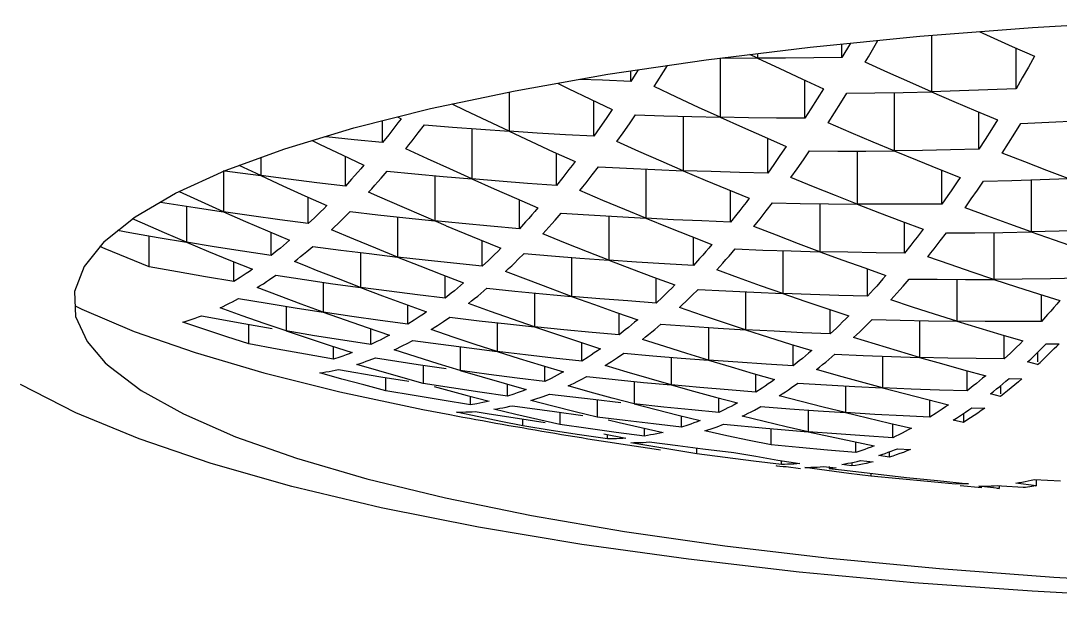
# Model space of a CAD drawing. Header units: millimetres. Extents: x 2985 to 3826, y 1462 to 2056.
# Drawn here: x 3215.1 to 3220.95, y 1804.26 to 1807.55 of the extents above; entities that cross this region are included whole.
import ezdxf

# ---------------------------------------------------------------- set-up
doc = ezdxf.new("R2010")
doc.units = ezdxf.units.MM

msp = doc.modelspace()

# ---------------------------------------------------------------- linework, layer by layer
at = {"color": 7, "linetype": 'Continuous'}
for p, q in [((3220.7972, 1807.5146), (3221.4557, 1807.5524)), ((3220.1639, 1807.4654), (3220.7972, 1807.5146)), ((3220.4983, 1807.4914), (3220.5605, 1807.4631)), ((3219.5455, 1807.4042), (3220.1639, 1807.4654)), ((3219.7722, 1807.4266), (3219.7249, 1807.3448)), ((3219.7249, 1807.3448), (3219.7249, 1807.4219)), ((3219.8741, 1807.3501), (3219.9267, 1807.4419)), ((3220.2284, 1807.4704), (3220.2284, 1807.1528)), ((3220.5605, 1807.4631), (3220.6845, 1807.4075)), ((3218.9593, 1807.3327), (3219.5455, 1807.4042)), ((3219.2481, 1807.3425), (3219.2058, 1807.3627)), ((3219.2481, 1807.3679), (3219.2481, 1807.3425)), ((3220.6845, 1807.4075), (3220.8098, 1807.3523)), ((3220.7052, 1807.1692), (3220.7052, 1807.3984)), ((3218.4059, 1807.2506), (3218.9593, 1807.3327)), ((3218.7191, 1807.2639), (3218.7419, 1807.3004)), ((3219.0389, 1807.3441), (3219.0389, 1807.0087)), ((3219.2481, 1807.3425), (3219.3744, 1807.283)), ((3219.407, 1807.3424), (3219.2481, 1807.3425)), ((3219.5659, 1807.3432), (3219.407, 1807.3424)), ((3219.7249, 1807.3448), (3219.5659, 1807.3432)), ((3219.8562, 1807.3194), (3219.8741, 1807.3501)), ((3219.9827, 1807.2618), (3219.8562, 1807.3194)), ((3220.8098, 1807.3523), (3220.7756, 1807.2915)), ((3217.8848, 1807.1582), (3218.4059, 1807.2506)), ((3218.5354, 1807.2111), (3218.5354, 1807.2698)), ((3218.5597, 1807.2492), (3218.5354, 1807.2111)), ((3218.5766, 1807.2759), (3218.5597, 1807.2492)), ((3219.3744, 1807.283), (3219.4984, 1807.2254)), ((3220.1068, 1807.2063), (3219.9827, 1807.2618)), ((3220.7756, 1807.2915), (3220.7407, 1807.2305)), ((3218.3764, 1807.2169), (3218.2463, 1807.2223)), ((3218.5354, 1807.2111), (3218.3764, 1807.2169)), ((3218.7926, 1807.122), (3218.6667, 1807.1813)), ((3219.4984, 1807.2254), (3219.6203, 1807.1698)), ((3219.5157, 1807.003), (3219.5157, 1807.2175)), ((3220.2284, 1807.1528), (3220.1068, 1807.2063)), ((3220.7407, 1807.2305), (3220.7052, 1807.1692)), ((3217.4076, 1807.0576), (3217.8848, 1807.1582)), ((3217.8494, 1807.1508), (3217.8494, 1806.9296)), ((3218.9166, 1807.0645), (3218.7926, 1807.122)), ((3219.6203, 1807.1698), (3219.5847, 1807.1122)), ((3219.7176, 1807.0893), (3219.7516, 1807.1444)), ((3219.7516, 1807.1444), (3219.9104, 1807.1463)), ((3219.9104, 1807.1463), (3220.0693, 1807.1491)), ((3220.0191, 1807.1481), (3220.0191, 1806.8196)), ((3220.0693, 1807.1491), (3220.2284, 1807.1528)), ((3220.3873, 1807.1574), (3220.2284, 1807.1528)), ((3220.2284, 1807.1528), (3220.3552, 1807.0979)), ((3220.5462, 1807.1628), (3220.3873, 1807.1574)), ((3220.7052, 1807.1692), (3220.5462, 1807.1628)), ((3217.6027, 1807.0472), (3217.5289, 1807.0832)), ((3218.3075, 1807.1106), (3218.4308, 1807.0523)), ((3218.3262, 1806.9017), (3218.3262, 1807.1017)), ((3219.0389, 1807.0087), (3218.9166, 1807.0645)), ((3219.5847, 1807.1122), (3219.5498, 1807.0566)), ((3219.6828, 1807.0338), (3219.7176, 1807.0893)), ((3220.3552, 1807.0979), (3220.4793, 1807.0451)), ((3216.9753, 1806.9486), (3217.4076, 1807.0576)), ((3217.2202, 1807.0104), (3217.2413, 1807)), ((3217.7268, 1806.9876), (3217.6027, 1807.0472)), ((3218.4308, 1807.0523), (3218.3959, 1807.0012)), ((3218.5273, 1806.9714), (3218.5621, 1807.0225)), ((3218.5621, 1807.0225), (3218.7209, 1807.017)), ((3218.7209, 1807.017), (3218.8798, 1807.0124)), ((3218.8296, 1807.0138), (3218.8296, 1806.7077)), ((3218.8798, 1807.0124), (3219.0389, 1807.0087)), ((3219.1977, 1807.0059), (3219.0389, 1807.0087)), ((3219.0389, 1807.0087), (3219.1646, 1806.9523)), ((3219.3566, 1807.004), (3219.1977, 1807.0059)), ((3219.5157, 1807.003), (3219.3566, 1807.004)), ((3219.5498, 1807.0566), (3219.5157, 1807.003)), ((3219.647, 1806.9777), (3219.6828, 1807.0338)), ((3220.4793, 1807.0451), (3220.6005, 1806.9945)), ((3220.4959, 1806.828), (3220.4959, 1807.0382)), ((3216.5869, 1806.8313), (3216.9753, 1806.9486)), ((3217.1367, 1806.8655), (3217.1367, 1806.9893)), ((3217.3726, 1806.9658), (3217.5314, 1806.9528)), ((3217.5314, 1806.9528), (3217.6903, 1806.9408)), ((3217.6401, 1806.9445), (3217.6401, 1806.6608)), ((3217.8494, 1806.9296), (3217.7268, 1806.9876)), ((3218.3611, 1806.951), (3218.3262, 1806.9017)), ((3218.3959, 1807.0012), (3218.3611, 1806.951)), ((3218.4924, 1806.9212), (3218.5273, 1806.9714)), ((3219.1646, 1806.9523), (3219.2886, 1806.8976)), ((3219.7763, 1806.9218), (3219.647, 1806.9777)), ((3220.6005, 1806.9945), (3220.5665, 1806.9395)), ((3220.6978, 1806.9184), (3220.7319, 1806.9735)), ((3220.7319, 1806.9735), (3220.8908, 1806.9801)), ((3220.8908, 1806.9801), (3221.0497, 1806.9876)), ((3217.1716, 1806.9095), (3217.1367, 1806.8655)), ((3217.6903, 1806.9408), (3217.8494, 1806.9296)), ((3217.8494, 1806.9296), (3217.9748, 1806.8712)), ((3218.0082, 1806.9194), (3217.8494, 1806.9296)), ((3218.1671, 1806.9101), (3218.0082, 1806.9194)), ((3218.3262, 1806.9017), (3218.1671, 1806.9101)), ((3218.4575, 1806.8719), (3218.4924, 1806.9212)), ((3219.2886, 1806.8976), (3219.411, 1806.8445)), ((3219.3064, 1806.6941), (3219.3064, 1806.8898)), ((3219.9003, 1806.8691), (3219.7763, 1806.9218)), ((3220.5665, 1806.9395), (3220.5316, 1806.884)), ((3220.6629, 1806.863), (3220.6978, 1806.9184)), ((3216.2511, 1806.7085), (3216.5869, 1806.8313)), ((3217.1367, 1806.8655), (3216.9775, 1806.8815)), ((3217.391, 1806.774), (3217.268, 1806.8313)), ((3217.9748, 1806.8712), (3218.0988, 1806.8144)), ((3218.5814, 1806.8163), (3218.4575, 1806.8719)), ((3219.411, 1806.8445), (3219.3757, 1806.7928)), ((3220.0191, 1806.8196), (3219.9003, 1806.8691)), ((3220.4959, 1806.828), (3220.3368, 1806.8243)), ((3220.5316, 1806.884), (3220.4959, 1806.828)), ((3220.6272, 1806.8071), (3220.6629, 1806.863)), ((3216.4506, 1806.7815), (3216.4506, 1806.6796)), ((3216.91, 1806.7962), (3217.032, 1806.7392)), ((3216.9274, 1806.621), (3216.9274, 1806.7881)), ((3217.515, 1806.7172), (3217.391, 1806.774)), ((3218.0988, 1806.8144), (3218.2215, 1806.7592)), ((3218.1169, 1806.6249), (3218.1169, 1806.8063)), ((3218.7055, 1806.7616), (3218.5814, 1806.8163)), ((3219.3757, 1806.7928), (3219.3408, 1806.7427)), ((3219.4732, 1806.7189), (3219.5081, 1806.769)), ((3219.5081, 1806.769), (3219.5424, 1806.8192)), ((3219.5424, 1806.8192), (3219.7011, 1806.8184)), ((3219.7011, 1806.8184), (3219.86, 1806.8185)), ((3219.8099, 1806.8184), (3219.8099, 1806.5191)), ((3219.86, 1806.8185), (3220.0191, 1806.8196)), ((3220.1779, 1806.8215), (3220.0191, 1806.8196)), ((3220.0191, 1806.8196), (3220.149, 1806.7664)), ((3220.3368, 1806.8243), (3220.1779, 1806.8215)), ((3220.755, 1806.7568), (3220.6272, 1806.8071)), ((3216.4506, 1806.6796), (3216.3285, 1806.7368)), ((3217.6401, 1806.6608), (3217.515, 1806.7172)), ((3218.3529, 1806.7295), (3218.5113, 1806.7213)), ((3218.5113, 1806.7213), (3218.6702, 1806.7141)), ((3218.6204, 1806.7163), (3218.6204, 1806.4393)), ((3218.6702, 1806.7141), (3218.8296, 1806.7077)), ((3218.8296, 1806.7077), (3218.7055, 1806.7616)), ((3219.3408, 1806.7427), (3219.3064, 1806.6941)), ((3219.4377, 1806.6688), (3219.4732, 1806.7189)), ((3220.149, 1806.7664), (3220.273, 1806.7164)), ((3220.273, 1806.7164), (3220.3913, 1806.6697)), ((3220.2866, 1806.5196), (3220.2866, 1806.711)), ((3220.879, 1806.7089), (3220.755, 1806.7568)), ((3215.971, 1806.5809), (3216.2511, 1806.7085)), ((3216.2414, 1806.708), (3216.2414, 1806.4758)), ((3216.4506, 1806.6796), (3216.5747, 1806.6224)), ((3216.6071, 1806.6594), (3216.4506, 1806.6796)), ((3216.766, 1806.6399), (3216.6071, 1806.6594)), ((3216.9623, 1806.6595), (3216.9274, 1806.621)), ((3217.1285, 1806.6647), (3217.1634, 1806.705)), ((3217.1634, 1806.705), (3217.319, 1806.6896)), ((3217.319, 1806.6896), (3217.478, 1806.6749)), ((3217.4309, 1806.6792), (3217.4309, 1806.4246)), ((3217.478, 1806.6749), (3217.6401, 1806.6608)), ((3217.6401, 1806.6608), (3217.7665, 1806.6048)), ((3217.7947, 1806.6482), (3217.6401, 1806.6608)), ((3218.1518, 1806.6688), (3218.1169, 1806.6249)), ((3218.9881, 1806.7023), (3218.8296, 1806.7077)), ((3218.8296, 1806.7077), (3218.9535, 1806.6549)), ((3218.9535, 1806.6549), (3219.0775, 1806.603)), ((3219.147, 1806.6978), (3218.9881, 1806.7023)), ((3219.3064, 1806.6941), (3219.147, 1806.6978)), ((3219.5636, 1806.6172), (3219.4377, 1806.6688)), ((3220.3913, 1806.6697), (3220.3743, 1806.6448)), ((3220.5226, 1806.6488), (3220.6816, 1806.6528)), ((3220.6816, 1806.6528), (3220.8406, 1806.6576)), ((3220.7901, 1806.656), (3220.7901, 1806.3632)), ((3220.8406, 1806.6576), (3220.9994, 1806.6633)), ((3220.9994, 1806.6633), (3220.879, 1806.7089)), ((3216.5747, 1806.6224), (3216.6988, 1806.5662)), ((3216.9274, 1806.621), (3216.766, 1806.6399)), ((3217.7665, 1806.6048), (3217.8906, 1806.5508)), ((3217.9536, 1806.6363), (3217.7947, 1806.6482)), ((3218.1169, 1806.6249), (3217.9536, 1806.6363)), ((3218.3774, 1806.5402), (3218.2482, 1806.5952)), ((3219.0775, 1806.603), (3219.2018, 1806.5519)), ((3219.0971, 1806.4178), (3219.0971, 1806.5949)), ((3219.6877, 1806.5673), (3219.5636, 1806.6172)), ((3220.3397, 1806.5948), (3220.3206, 1806.5675)), ((3220.3743, 1806.6448), (3220.3397, 1806.5948)), ((3220.4534, 1806.5486), (3220.4882, 1806.5986)), ((3220.4882, 1806.5986), (3220.5226, 1806.6488)), ((3215.7436, 1806.4477), (3215.971, 1806.5809)), ((3216.6988, 1806.5662), (3216.8228, 1806.511)), ((3216.7181, 1806.4091), (3216.7181, 1806.5575)), ((3217.8906, 1806.5508), (3218.0123, 1806.4987)), ((3217.9076, 1806.3806), (3217.9076, 1806.5435)), ((3218.5014, 1806.4882), (3218.3774, 1806.5402)), ((3219.8099, 1806.5191), (3219.6877, 1806.5673)), ((3220.3206, 1806.5675), (3220.2866, 1806.5196)), ((3220.418, 1806.4987), (3220.4534, 1806.5486)), ((3215.8859, 1806.5311), (3216.082, 1806.5)), ((3216.0321, 1806.5078), (3216.0321, 1806.3046)), ((3216.082, 1806.5), (3216.2414, 1806.4758)), ((3216.2414, 1806.4758), (3216.1171, 1806.5312)), ((3216.2414, 1806.4758), (3216.3652, 1806.4214)), ((3216.3987, 1806.4528), (3216.2414, 1806.4758)), ((3216.9192, 1806.4419), (3216.9541, 1806.4768)), ((3216.9541, 1806.4768), (3217.1099, 1806.4588)), ((3217.3698, 1806.4506), (3217.2465, 1806.5039)), ((3218.6204, 1806.4393), (3218.5014, 1806.4882)), ((3219.2984, 1806.4812), (3219.3331, 1806.5266)), ((3219.3331, 1806.5266), (3219.4892, 1806.5232)), ((3219.4892, 1806.5232), (3219.6481, 1806.5207)), ((3219.6006, 1806.5214), (3219.6006, 1806.251)), ((3219.6481, 1806.5207), (3219.8099, 1806.5191)), ((3219.968, 1806.5183), (3219.8099, 1806.5191)), ((3219.8099, 1806.5191), (3219.9357, 1806.4703)), ((3220.127, 1806.5185), (3219.968, 1806.5183)), ((3220.2866, 1806.5196), (3220.127, 1806.5185)), ((3220.5463, 1806.451), (3220.418, 1806.4987)), ((3215.5688, 1806.3089), (3215.7436, 1806.4477)), ((3216.3652, 1806.4214), (3216.4893, 1806.3679)), ((3216.5576, 1806.4306), (3216.3987, 1806.4528)), ((3216.7181, 1806.4091), (3216.5576, 1806.4306)), ((3216.753, 1806.4421), (3216.7181, 1806.4091)), ((3217.1099, 1806.4588), (3217.2688, 1806.4414)), ((3217.2216, 1806.4465), (3217.2216, 1806.2208)), ((3217.2688, 1806.4414), (3217.4309, 1806.4246)), ((3217.4954, 1806.3973), (3217.3698, 1806.4506)), ((3217.5856, 1806.4094), (3217.4309, 1806.4246)), ((3217.9425, 1806.4191), (3217.9076, 1806.3806)), ((3218.1087, 1806.4288), (3218.1436, 1806.4691)), ((3218.1436, 1806.4691), (3218.2988, 1806.4585)), ((3218.2988, 1806.4585), (3218.4577, 1806.4486)), ((3218.4111, 1806.4514), (3218.4111, 1806.2033)), ((3218.4577, 1806.4486), (3218.6204, 1806.4393)), ((3218.7765, 1806.4314), (3218.6204, 1806.4393)), ((3218.6204, 1806.4393), (3218.75, 1806.387)), ((3218.9354, 1806.4242), (3218.7765, 1806.4314)), ((3219.0971, 1806.4178), (3218.9354, 1806.4242)), ((3219.1321, 1806.4617), (3219.0971, 1806.4178)), ((3219.9357, 1806.4703), (3220.0597, 1806.4231)), ((3220.0597, 1806.4231), (3220.182, 1806.3775)), ((3220.6704, 1806.4059), (3220.5463, 1806.451)), ((3215.6432, 1806.3721), (3215.7138, 1806.3595)), ((3215.7138, 1806.3595), (3215.8727, 1806.3316)), ((3216.4893, 1806.3679), (3216.6135, 1806.3153)), ((3216.5089, 1806.2297), (3216.5089, 1806.3596)), ((3216.9743, 1806.3223), (3216.8495, 1806.3749)), ((3217.7445, 1806.3948), (3217.5856, 1806.4094)), ((3217.9076, 1806.3806), (3217.7445, 1806.3948)), ((3218.75, 1806.387), (3218.8741, 1806.3378)), ((3219.3555, 1806.3433), (3219.2285, 1806.3925)), ((3220.0774, 1806.2436), (3220.0774, 1806.4165)), ((3220.4727, 1806.3579), (3220.6316, 1806.3601)), ((3220.5808, 1806.3593), (3220.5808, 1806.0953)), ((3220.6316, 1806.3601), (3220.7901, 1806.3632)), ((3220.7901, 1806.3632), (3220.6704, 1806.4059)), ((3220.9492, 1806.3671), (3220.7901, 1806.3632)), ((3220.7901, 1806.3632), (3220.9209, 1806.3175)), ((3221.1081, 1806.3719), (3220.9492, 1806.3671)), ((3215.5688, 1806.3089), (3215.4558, 1806.1674)), ((3215.8228, 1806.1663), (3215.8228, 1806.3403)), ((3215.8727, 1806.3316), (3216.0321, 1806.3046)), ((3216.0321, 1806.3046), (3215.9079, 1806.3574)), ((3216.0321, 1806.3046), (3216.156, 1806.253)), ((3216.1893, 1806.279), (3216.0321, 1806.3046)), ((3217.0984, 1806.2709), (3216.9743, 1806.3223)), ((3217.683, 1806.3194), (3217.803, 1806.2707)), ((3217.6984, 1806.1688), (3217.6984, 1806.3131)), ((3218.1674, 1806.2991), (3218.039, 1806.351)), ((3218.8741, 1806.3378), (3218.9925, 1806.2917)), ((3218.8879, 1806.1737), (3218.8879, 1806.3324)), ((3219.4795, 1806.2961), (3219.3555, 1806.3433)), ((3220.2787, 1806.3114), (3220.3133, 1806.3567)), ((3220.3133, 1806.3567), (3220.4727, 1806.3579)), ((3220.9209, 1806.3175), (3221.045, 1806.275)), ((3216.156, 1806.253), (3216.28, 1806.2022)), ((3216.3483, 1806.254), (3216.1893, 1806.279)), ((3216.5089, 1806.2297), (3216.3483, 1806.254)), ((3216.5437, 1806.2573), (3216.5089, 1806.2297)), ((3216.71, 1806.2517), (3216.7448, 1806.2811)), ((3216.7448, 1806.2811), (3216.9018, 1806.2603)), ((3216.9018, 1806.2603), (3217.0608, 1806.2402)), ((3217.0123, 1806.2463), (3217.0123, 1806.0494)), ((3217.2216, 1806.2208), (3217.0984, 1806.2709)), ((3218.2915, 1806.2498), (3218.1674, 1806.2991)), ((3218.4111, 1806.2033), (3218.2915, 1806.2498)), ((3219.0889, 1806.2262), (3219.1238, 1806.2665)), ((3219.1238, 1806.2665), (3219.2794, 1806.2605)), ((3219.2794, 1806.2605), (3219.4383, 1806.2554)), ((3219.3913, 1806.2568), (3219.3913, 1806.0151)), ((3219.4383, 1806.2554), (3219.6006, 1806.251)), ((3219.6006, 1806.251), (3219.4795, 1806.2961)), ((3219.7577, 1806.2476), (3219.6006, 1806.251)), ((3219.6006, 1806.251), (3219.7302, 1806.2036)), ((3219.9166, 1806.2452), (3219.7577, 1806.2476)), ((3220.0774, 1806.2436), (3219.9166, 1806.2452)), ((3220.1127, 1806.2879), (3220.0774, 1806.2436)), ((3215.8228, 1806.1663), (3215.6987, 1806.2163)), ((3216.28, 1806.2022), (3216.4042, 1806.1522)), ((3216.2996, 1806.0829), (3216.2996, 1806.1942)), ((3216.7021, 1806.1706), (3216.6402, 1806.1955)), ((3217.0608, 1806.2402), (3217.2216, 1806.2208)), ((3217.3772, 1806.2029), (3217.2216, 1806.2208)), ((3217.2216, 1806.2208), (3217.3473, 1806.1706)), ((3217.5361, 1806.1855), (3217.3772, 1806.2029)), ((3217.6984, 1806.1688), (3217.5361, 1806.1855)), ((3217.7333, 1806.2018), (3217.6984, 1806.1688)), ((3217.8995, 1806.2062), (3217.9343, 1806.241)), ((3217.9343, 1806.241), (3218.0894, 1806.2278)), ((3218.0894, 1806.2278), (3218.2483, 1806.2152)), ((3218.2018, 1806.2189), (3218.2018, 1805.9995)), ((3218.2483, 1806.2152), (3218.4111, 1806.2033)), ((3218.5668, 1806.1927), (3218.4111, 1806.2033)), ((3218.4111, 1806.2033), (3218.5386, 1806.1546)), ((3218.7257, 1806.1829), (3218.5668, 1806.1927)), ((3218.8879, 1806.1737), (3218.7257, 1806.1829)), ((3218.9228, 1806.2122), (3218.8879, 1806.1737)), ((3219.7302, 1806.2036), (3219.8542, 1806.1592)), ((3220.3351, 1806.1785), (3220.2087, 1806.2227)), ((3215.9814, 1806.1376), (3215.8228, 1806.1663)), ((3216.1403, 1806.1098), (3215.9814, 1806.1376)), ((3217.3473, 1806.1706), (3217.4714, 1806.122)), ((3217.9583, 1806.0899), (3217.8297, 1806.1391)), ((3218.5386, 1806.1546), (3218.6626, 1806.1081)), ((3219.1426, 1806.1033), (3219.0192, 1806.1485)), ((3219.8542, 1806.1592), (3219.9727, 1806.1176)), ((3219.8681, 1805.9997), (3219.8681, 1806.1543)), ((3220.4591, 1806.1361), (3220.3351, 1806.1785)), ((3220.5808, 1806.0953), (3220.4591, 1806.1361)), ((3216.2996, 1806.0829), (3216.1403, 1806.1098)), ((3216.3345, 1806.1051), (3216.2996, 1806.0829)), ((3216.5007, 1806.094), (3216.5356, 1806.118)), ((3216.5356, 1806.118), (3216.6974, 1806.0938)), ((3216.6974, 1806.0938), (3216.8564, 1806.0709)), ((3216.8031, 1806.0785), (3216.8031, 1805.9106)), ((3216.8564, 1806.0709), (3217.0123, 1806.0494)), ((3217.0123, 1806.0494), (3216.888, 1806.0973)), ((3217.4714, 1806.122), (3217.5937, 1806.0749)), ((3217.4891, 1805.9892), (3217.4891, 1806.1151)), ((3218.0824, 1806.0434), (3217.9583, 1806.0899)), ((3218.6626, 1806.1081), (3218.7832, 1806.0638)), ((3218.6786, 1805.9619), (3218.6786, 1806.1022)), ((3219.2667, 1806.0589), (3219.1426, 1806.1033)), ((3220.0691, 1806.0565), (3220.1041, 1806.0968)), ((3220.1041, 1806.0968), (3220.2609, 1806.0954)), ((3220.2609, 1806.0954), (3220.4198, 1806.0949)), ((3220.3716, 1806.095), (3220.3716, 1805.8595)), ((3220.4198, 1806.0949), (3220.5808, 1806.0953)), ((3220.74, 1806.0966), (3220.5808, 1806.0953)), ((3220.5808, 1806.0953), (3220.7071, 1806.0539)), ((3220.8989, 1806.0988), (3220.74, 1806.0966)), ((3221.0576, 1806.1019), (3220.8989, 1806.0988)), ((3216.5548, 1806.0018), (3216.4309, 1806.0487)), ((3217.1746, 1806.028), (3217.0123, 1806.0494)), ((3217.0123, 1806.0494), (3217.1361, 1806.0027)), ((3217.3335, 1806.0079), (3217.1746, 1806.028)), ((3217.4891, 1805.9892), (3217.3335, 1806.0079)), ((3217.524, 1806.0169), (3217.4891, 1805.9892)), ((3217.6902, 1806.0158), (3217.7251, 1806.0453)), ((3217.7251, 1806.0453), (3217.8815, 1806.0293)), ((3217.8815, 1806.0293), (3218.0404, 1806.0141)), ((3217.9926, 1806.0186), (3217.9926, 1805.8279)), ((3218.0404, 1806.0141), (3218.2018, 1805.9995)), ((3218.2018, 1805.9995), (3218.0824, 1806.0434)), ((3218.8797, 1806.0037), (3218.9146, 1806.0386)), ((3218.9146, 1806.0386), (3219.0701, 1806.03)), ((3219.0701, 1806.03), (3219.229, 1806.0222)), ((3219.1821, 1806.0244), (3219.1821, 1805.8113)), ((3219.229, 1806.0222), (3219.3913, 1806.0151)), ((3219.3913, 1806.0151), (3219.2667, 1806.0589)), ((3219.5479, 1806.0091), (3219.3913, 1806.0151)), ((3219.3913, 1806.0151), (3219.5151, 1805.9725)), ((3219.7069, 1806.004), (3219.5479, 1806.0091)), ((3219.9029, 1806.038), (3219.8681, 1805.9997)), ((3220.7071, 1806.0539), (3220.8312, 1806.0142)), ((3220.8312, 1806.0142), (3220.953, 1805.976)), ((3220.8483, 1805.8581), (3220.8483, 1806.0087)), ((3216.3263, 1805.9876), (3216.4863, 1805.9608)), ((3216.4863, 1805.9608), (3216.6453, 1805.9351)), ((3216.6788, 1805.9558), (3216.5548, 1806.0018)), ((3216.8031, 1805.9106), (3216.6788, 1805.9558)), ((3217.1361, 1806.0027), (3217.2601, 1805.9567)), ((3217.2601, 1805.9567), (3217.3845, 1805.9116)), ((3217.2799, 1805.8421), (3217.2799, 1805.9495)), ((3217.7444, 1805.9148), (3217.6204, 1805.9596)), ((3218.3604, 1805.9861), (3218.2018, 1805.9995)), ((3218.2018, 1805.9995), (3218.3307, 1805.9531)), ((3218.3307, 1805.9531), (3218.4547, 1805.9092)), ((3218.5193, 1805.9735), (3218.3604, 1805.9861)), ((3218.6786, 1805.9619), (3218.5193, 1805.9735)), ((3218.7135, 1805.9949), (3218.6786, 1805.9619)), ((3219.5151, 1805.9725), (3219.6392, 1805.9307)), ((3219.8681, 1805.9997), (3219.7069, 1806.004)), ((3220.1228, 1805.9384), (3219.9994, 1805.9789)), ((3215.4048, 1805.9458), (3215.4422, 1805.9263)), ((3215.4422, 1805.9263), (3215.7385, 1805.8016)), ((3216.1171, 1805.8901), (3216.3564, 1805.846)), ((3216.3456, 1805.8904), (3216.2217, 1805.9347)), ((3216.4697, 1805.847), (3216.3456, 1805.8904)), ((3216.5938, 1805.9433), (3216.5938, 1805.8045)), ((3216.6453, 1805.9351), (3216.8031, 1805.9106)), ((3216.9646, 1805.8864), (3216.8031, 1805.9106)), ((3216.8031, 1805.9106), (3216.9269, 1805.8665)), ((3217.8684, 1805.8709), (3217.7444, 1805.9148)), ((3218.4547, 1805.9092), (3218.574, 1805.868)), ((3218.4694, 1805.7822), (3218.4694, 1805.9042)), ((3218.9391, 1805.8922), (3218.8099, 1805.9367)), ((3219.0632, 1805.8504), (3218.9391, 1805.8922)), ((3219.6392, 1805.9307), (3219.7635, 1805.8898)), ((3219.6589, 1805.7879), (3219.6589, 1805.9242)), ((3220.2469, 1805.8986), (3220.1228, 1805.9384)), ((3220.3716, 1805.8595), (3220.2469, 1805.8986)), ((3220.8831, 1805.8964), (3220.8483, 1805.8581)), ((3216.1364, 1805.8121), (3216.0124, 1805.8538)), ((3216.3564, 1805.846), (3216.5149, 1805.8181)), ((3216.3846, 1805.7316), (3216.3846, 1805.841)), ((3216.5938, 1805.8045), (3216.4697, 1805.847)), ((3216.9269, 1805.8665), (3217.051, 1805.8232)), ((3217.1235, 1805.8636), (3216.9646, 1805.8864)), ((3217.2799, 1805.8421), (3217.1235, 1805.8636)), ((3217.3147, 1805.8643), (3217.2799, 1805.8421)), ((3217.4809, 1805.8578), (3217.5158, 1805.8819)), ((3217.5158, 1805.8819), (3217.681, 1805.8623)), ((3217.681, 1805.8623), (3217.8399, 1805.8443)), ((3217.7833, 1805.8506), (3217.7833, 1805.6887)), ((3217.8399, 1805.8443), (3217.9926, 1805.8279)), ((3217.9926, 1805.8279), (3217.8684, 1805.8709)), ((3218.6705, 1805.8134), (3218.7053, 1805.8428)), ((3218.7053, 1805.8428), (3218.8681, 1805.8311)), ((3219.1821, 1805.8113), (3219.0632, 1805.8504)), ((3219.8599, 1805.8341), (3219.8948, 1805.869)), ((3219.8948, 1805.869), (3220.053, 1805.8649)), ((3220.053, 1805.8649), (3220.2119, 1805.8618)), ((3220.1623, 1805.8627), (3220.1623, 1805.6557)), ((3220.2119, 1805.8618), (3220.3716, 1805.8595)), ((3220.5311, 1805.8582), (3220.3716, 1805.8595)), ((3220.3716, 1805.8595), (3220.4957, 1805.8215)), ((3220.69, 1805.8577), (3220.5311, 1805.8582)), ((3220.8483, 1805.8581), (3220.69, 1805.8577)), ((3216.2604, 1805.7714), (3216.1364, 1805.8121)), ((3216.7537, 1805.7778), (3216.5938, 1805.8045)), ((3216.5938, 1805.8045), (3216.7178, 1805.763)), ((3216.9127, 1805.7521), (3216.7537, 1805.7778)), ((3217.051, 1805.8232), (3217.1752, 1805.7807)), ((3217.0706, 1805.7276), (3217.0706, 1805.8164)), ((3217.5352, 1805.7703), (3217.4112, 1805.8124)), ((3218.1586, 1805.8111), (3217.9926, 1805.8279)), ((3217.9926, 1805.8279), (3218.1165, 1805.7859)), ((3218.1165, 1805.7859), (3218.2405, 1805.7447)), ((3218.3176, 1805.7958), (3218.1586, 1805.8111)), ((3218.4694, 1805.7822), (3218.3176, 1805.7958)), ((3218.5042, 1805.8099), (3218.4694, 1805.7822)), ((3218.8681, 1805.8311), (3219.027, 1805.8206)), ((3218.9728, 1805.8241), (3218.9728, 1805.6396)), ((3219.027, 1805.8206), (3219.1821, 1805.8113)), ((3219.3431, 1805.8025), (3219.1821, 1805.8113)), ((3219.1821, 1805.8113), (3219.3103, 1805.77)), ((3219.5021, 1805.7947), (3219.3431, 1805.8025)), ((3219.6589, 1805.7879), (3219.5021, 1805.7947)), ((3219.6937, 1805.821), (3219.6589, 1805.7879)), ((3220.4957, 1805.8215), (3220.6197, 1805.7845)), ((3220.6197, 1805.7845), (3220.7437, 1805.7483)), ((3220.6391, 1805.6464), (3220.6391, 1805.7788)), ((3216.3846, 1805.7316), (3216.2604, 1805.7714)), ((3216.5441, 1805.702), (3216.3846, 1805.7316)), ((3216.7178, 1805.763), (3216.8418, 1805.7224)), ((3216.8418, 1805.7224), (3216.966, 1805.6826)), ((3216.8613, 1805.646), (3216.8613, 1805.7161)), ((3217.0706, 1805.7276), (3216.9127, 1805.7521)), ((3217.1054, 1805.7444), (3217.0706, 1805.7276)), ((3217.2716, 1805.7323), (3217.3066, 1805.751)), ((3217.3066, 1805.751), (3217.4653, 1805.7293)), ((3217.4653, 1805.7293), (3217.6242, 1805.7086)), ((3217.6592, 1805.729), (3217.5352, 1805.7703)), ((3217.5741, 1805.715), (3217.5741, 1805.5821)), ((3217.7833, 1805.6887), (3217.6592, 1805.729)), ((3218.2405, 1805.7447), (3218.3647, 1805.7044)), ((3218.2601, 1805.6348), (3218.2601, 1805.7384)), ((3218.7271, 1805.7162), (3218.6007, 1805.757)), ((3218.8512, 1805.6771), (3218.7271, 1805.7162)), ((3219.3103, 1805.77), (3219.4343, 1805.7309)), ((3219.4343, 1805.7309), (3219.5542, 1805.694)), ((3219.4496, 1805.6081), (3219.4496, 1805.7262)), ((3219.9141, 1805.7291), (3219.7902, 1805.7671)), ((3220.0382, 1805.692), (3219.9141, 1805.7291)), ((3220.8576, 1805.7142), (3220.875, 1805.7317)), ((3220.875, 1805.7317), (3220.9477, 1805.7319)), ((3220.9344, 1805.7184), (3220.9477, 1805.7319)), ((3216.703, 1805.6734), (3216.5441, 1805.702)), ((3216.8613, 1805.646), (3216.703, 1805.6734)), ((3216.8962, 1805.6572), (3216.8613, 1805.646)), ((3217.3259, 1805.6583), (3217.2019, 1805.6978)), ((3217.4499, 1805.6197), (3217.3259, 1805.6583)), ((3217.6242, 1805.7086), (3217.7833, 1805.6887)), ((3217.9418, 1805.6699), (3217.7833, 1805.6887)), ((3217.7833, 1805.6887), (3217.9073, 1805.6493)), ((3218.1007, 1805.6519), (3217.9418, 1805.6699)), ((3218.2948, 1805.657), (3218.2601, 1805.6348)), ((3218.4608, 1805.6548), (3218.496, 1805.6792)), ((3218.496, 1805.6792), (3218.6594, 1805.6647)), ((3218.6594, 1805.6647), (3218.8183, 1805.6515)), ((3218.7636, 1805.656), (3218.7636, 1805.5001)), ((3218.9728, 1805.6396), (3218.8512, 1805.6771)), ((3219.6508, 1805.6437), (3219.6855, 1805.6732)), ((3219.6855, 1805.6732), (3219.8441, 1805.6665)), ((3219.8441, 1805.6665), (3220.003, 1805.6607)), ((3219.9531, 1805.6624), (3219.9531, 1805.4839)), ((3220.003, 1805.6607), (3220.1623, 1805.6557)), ((3220.1623, 1805.6557), (3220.0382, 1805.692)), ((3220.6739, 1805.6794), (3220.6391, 1805.6464)), ((3220.8272, 1805.6841), (3220.8272, 1805.6298)), ((3220.8402, 1805.6969), (3220.8576, 1805.7142)), ((3217.1166, 1805.5793), (3216.9927, 1805.6161)), ((3217.0624, 1805.6396), (3217.0973, 1805.6528)), ((3217.0973, 1805.6528), (3217.3373, 1805.6161)), ((3217.3373, 1805.6161), (3217.4955, 1805.5931)), ((3217.3648, 1805.6121), (3217.3648, 1805.5083)), ((3217.5741, 1805.5821), (3217.4499, 1805.6197)), ((3217.9073, 1805.6493), (3218.0313, 1805.6108)), ((3218.0313, 1805.6108), (3218.1555, 1805.5732)), ((3218.0508, 1805.5198), (3218.0508, 1805.6049)), ((3218.2601, 1805.6348), (3218.1007, 1805.6519)), ((3218.5155, 1805.5721), (3218.3914, 1805.6095)), ((3218.8183, 1805.6515), (3218.9728, 1805.6396)), ((3219.1381, 1805.6278), (3218.9728, 1805.6396)), ((3218.9728, 1805.6396), (3219.1, 1805.6013)), ((3219.1, 1805.6013), (3219.2241, 1805.5649)), ((3219.297, 1805.6173), (3219.1381, 1805.6278)), ((3219.4496, 1805.6081), (3219.297, 1805.6173)), ((3219.4845, 1805.6359), (3219.4496, 1805.6081)), ((3220.3213, 1805.6517), (3220.1623, 1805.6557)), ((3220.1623, 1805.6557), (3220.2858, 1805.6206)), ((3220.2858, 1805.6206), (3220.4099, 1805.5861)), ((3220.4802, 1805.6486), (3220.3213, 1805.6517)), ((3220.6391, 1805.6464), (3220.4802, 1805.6486)), ((3220.8272, 1805.6145), (3220.7704, 1805.6298)), ((3216.4678, 1805.5685), (3216.8963, 1805.4617)), ((3216.9076, 1805.5334), (3216.7834, 1805.5676)), ((3216.8706, 1805.5837), (3216.888, 1805.5877)), ((3216.888, 1805.5877), (3217.1269, 1805.5468)), ((3217.2407, 1805.5433), (3217.1166, 1805.5793)), ((3217.1269, 1805.5468), (3217.2856, 1805.5209)), ((3217.1555, 1805.4679), (3217.1555, 1805.5421)), ((3217.3648, 1805.5083), (3217.2407, 1805.5433)), ((3217.7365, 1805.5599), (3217.5741, 1805.5821)), ((3217.5741, 1805.5821), (3217.698, 1805.5453)), ((3217.698, 1805.5453), (3217.8221, 1805.5095)), ((3217.8954, 1805.5391), (3217.7365, 1805.5599)), ((3218.0508, 1805.5198), (3217.8954, 1805.5391)), ((3218.2512, 1805.5288), (3218.2868, 1805.5479)), ((3218.2868, 1805.5479), (3218.4481, 1805.5308)), ((3218.6395, 1805.5356), (3218.5155, 1805.5721)), ((3219.2241, 1805.5649), (3219.345, 1805.5302)), ((3219.2403, 1805.4604), (3219.2403, 1805.5602)), ((3219.7046, 1805.552), (3219.5809, 1805.5873)), ((3219.8286, 1805.5176), (3219.7046, 1805.552)), ((3220.4099, 1805.5861), (3220.5345, 1805.5524)), ((3220.4298, 1805.4665), (3220.4298, 1805.5807)), ((3217.0316, 1805.5002), (3216.9076, 1805.5334)), ((3217.1555, 1805.4679), (3217.0316, 1805.5002)), ((3217.5253, 1805.4835), (3217.3648, 1805.5083)), ((3217.6843, 1805.4599), (3217.5253, 1805.4835)), ((3217.8221, 1805.5095), (3217.9462, 1805.4745)), ((3217.8416, 1805.4375), (3217.8416, 1805.5039)), ((3218.086, 1805.5368), (3218.0508, 1805.5198)), ((3218.3062, 1805.4597), (3218.1822, 1805.4944)), ((3218.4481, 1805.5308), (3218.607, 1805.5148)), ((3218.5543, 1805.5201), (3218.5543, 1805.3929)), ((3218.607, 1805.5148), (3218.7636, 1805.5001)), ((3218.7636, 1805.5001), (3218.6395, 1805.5356)), ((3218.9248, 1805.4857), (3218.7636, 1805.5001)), ((3218.7636, 1805.5001), (3218.8876, 1805.4654)), ((3219.0837, 1805.4725), (3218.9248, 1805.4857)), ((3219.275, 1805.4827), (3219.2403, 1805.4604)), ((3219.441, 1805.4849), (3219.4763, 1805.5094)), ((3219.4763, 1805.5094), (3219.6378, 1805.4999)), ((3219.6378, 1805.4999), (3219.7967, 1805.4914)), ((3219.7438, 1805.4941), (3219.7438, 1805.3441)), ((3219.7967, 1805.4914), (3219.9531, 1805.4839)), ((3219.9531, 1805.4839), (3219.8286, 1805.5176)), ((3220.1152, 1805.4771), (3219.9531, 1805.4839)), ((3219.9531, 1805.4839), (3220.0767, 1805.4513)), ((3220.4648, 1805.4943), (3220.4298, 1805.4665)), ((3220.6179, 1805.4956), (3220.6179, 1805.45)), ((3220.631, 1805.5065), (3220.6484, 1805.5211)), ((3220.6484, 1805.5211), (3220.6658, 1805.5359)), ((3220.6658, 1805.5359), (3220.7385, 1805.5349)), ((3217.3141, 1805.4404), (3217.1555, 1805.4679)), ((3217.4731, 1805.4139), (3217.3141, 1805.4404)), ((3217.6128, 1805.441), (3217.7369, 1805.4087)), ((3217.6323, 1805.3883), (3217.6323, 1805.4359)), ((3217.8416, 1805.4375), (3217.6843, 1805.4599)), ((3217.8772, 1805.4491), (3217.8416, 1805.4375)), ((3218.0418, 1805.4356), (3218.0775, 1805.4491)), ((3218.0775, 1805.4491), (3218.3232, 1805.4191)), ((3218.4302, 1805.4259), (3218.3062, 1805.4597)), ((3218.5543, 1805.3929), (3218.4302, 1805.4259)), ((3218.8876, 1805.4654), (3219.0116, 1805.4316)), ((3219.0116, 1805.4316), (3219.1357, 1805.3987)), ((3219.0311, 1805.345), (3219.0311, 1805.4264)), ((3219.2403, 1805.4604), (3219.0837, 1805.4725)), ((3219.4956, 1805.4069), (3219.3717, 1805.4396)), ((3220.0767, 1805.4513), (3220.2007, 1805.4196)), ((3220.2742, 1805.4713), (3220.1152, 1805.4771)), ((3220.4298, 1805.4665), (3220.2742, 1805.4713)), ((3220.6179, 1805.4358), (3220.5612, 1805.45)), ((3220.638, 1805.4516), (3220.6179, 1805.4358)), ((3217.6323, 1805.3883), (3217.4731, 1805.4139)), ((3217.6677, 1805.3943), (3217.6323, 1805.3883)), ((3217.8328, 1805.3754), (3217.8547, 1805.3802)), ((3217.8547, 1805.3802), (3217.8683, 1805.3833)), ((3217.8683, 1805.3833), (3218.1061, 1805.3499)), ((3218.0969, 1805.38), (3217.9729, 1805.4121)), ((3218.221, 1805.3488), (3218.0969, 1805.38)), ((3218.3232, 1805.4191), (3218.4789, 1805.4012)), ((3218.345, 1805.4166), (3218.345, 1805.3185)), ((3218.7206, 1805.3753), (3218.5543, 1805.3929)), ((3218.5543, 1805.3929), (3218.6783, 1805.3609)), ((3218.8795, 1805.3593), (3218.7206, 1805.3753)), ((3219.2314, 1805.3586), (3219.267, 1805.3778)), ((3219.267, 1805.3778), (3219.4319, 1805.3652)), ((3219.4319, 1805.3652), (3219.5908, 1805.354)), ((3219.6197, 1805.3751), (3219.4956, 1805.4069)), ((3219.7438, 1805.3441), (3219.6197, 1805.3751)), ((3220.2007, 1805.4196), (3220.3252, 1805.3886)), ((3220.2206, 1805.3186), (3220.2206, 1805.4146)), ((3220.4389, 1805.3597), (3220.4565, 1805.372)), ((3220.4565, 1805.372), (3220.5292, 1805.3698)), ((3220.5292, 1805.3698), (3220.5093, 1805.3557)), ((3217.6784, 1805.3204), (3217.5544, 1805.3471)), ((3217.6066, 1805.3479), (3217.6415, 1805.3495)), ((3217.6415, 1805.3495), (3217.659, 1805.3507)), ((3217.659, 1805.3507), (3217.7382, 1805.3379)), ((3217.8025, 1805.2946), (3217.6784, 1805.3204)), ((3217.7382, 1805.3379), (3217.897, 1805.313)), ((3217.8877, 1805.3334), (3217.7636, 1805.3628)), ((3218.0117, 1805.3049), (3217.8877, 1805.3334)), ((3217.897, 1805.313), (3218.0536, 1805.2893)), ((3217.9265, 1805.2697), (3217.9265, 1805.3085)), ((3218.1358, 1805.2773), (3218.0117, 1805.3049)), ((3218.1061, 1805.3499), (3218.2653, 1805.3288)), ((3218.1358, 1805.3459), (3218.1358, 1805.2773)), ((3218.345, 1805.3185), (3218.221, 1805.3488)), ((3218.5037, 1805.2989), (3218.345, 1805.3185)), ((3218.6783, 1805.3609), (3218.8024, 1805.3298)), ((3218.8024, 1805.3298), (3218.9264, 1805.2995)), ((3218.8218, 1805.2622), (3218.8218, 1805.325)), ((3219.0311, 1805.345), (3218.8795, 1805.3593)), ((3219.0654, 1805.3617), (3219.0311, 1805.345)), ((3219.2864, 1805.2941), (3219.1624, 1805.3241)), ((3219.5345, 1805.3579), (3219.5345, 1805.2367)), ((3219.5908, 1805.354), (3219.7438, 1805.3441)), ((3219.9108, 1805.3343), (3219.7438, 1805.3441)), ((3219.7438, 1805.3441), (3219.8678, 1805.3141)), ((3219.8678, 1805.3141), (3219.9919, 1805.285)), ((3220.0697, 1805.3258), (3219.9108, 1805.3343)), ((3220.2206, 1805.3186), (3220.0697, 1805.3258)), ((3220.2552, 1805.3409), (3220.2206, 1805.3186)), ((3220.4086, 1805.339), (3220.4086, 1805.2891)), ((3220.4214, 1805.3476), (3220.4389, 1805.3597)), ((3217.9265, 1805.2697), (3217.8025, 1805.2946)), ((3218.0871, 1805.2439), (3217.9265, 1805.2697)), ((3218.2943, 1805.2548), (3218.1358, 1805.2773)), ((3218.4532, 1805.2331), (3218.2943, 1805.2548)), ((3218.6626, 1805.2801), (3218.5037, 1805.2989)), ((3218.5931, 1805.2607), (3218.7172, 1805.2331)), ((3218.6125, 1805.2123), (3218.6125, 1805.2563)), ((3218.8218, 1805.2622), (3218.6626, 1805.2801)), ((3218.8559, 1805.2734), (3218.8218, 1805.2622)), ((3219.0221, 1805.2649), (3219.0578, 1805.2786)), ((3219.0578, 1805.2786), (3219.296, 1805.2566)), ((3219.4105, 1805.2649), (3219.2864, 1805.2941)), ((3219.296, 1805.2566), (3219.5345, 1805.2367)), ((3219.3253, 1805.1618), (3219.3253, 1805.2541)), ((3219.5345, 1805.2367), (3219.4105, 1805.2649)), ((3219.9919, 1805.285), (3220.1159, 1805.2568)), ((3220.0113, 1805.2029), (3220.0113, 1805.2805)), ((3220.4086, 1805.2891), (3220.3519, 1805.3021)), ((3220.4289, 1805.3019), (3220.4086, 1805.2891)), ((3218.246, 1805.2194), (3218.0871, 1805.2439)), ((3218.4033, 1805.196), (3218.246, 1805.2194)), ((3218.3839, 1805.2248), (3218.5079, 1805.1999)), ((3218.4033, 1805.196), (3218.4033, 1805.2209)), ((3218.6125, 1805.2123), (3218.4532, 1805.2331)), ((3219.0772, 1805.2138), (3218.9531, 1805.2412)), ((3219.2012, 1805.1874), (3219.0772, 1805.2138)), ((3219.6931, 1805.2245), (3219.5345, 1805.2367)), ((3219.5345, 1805.2367), (3219.6586, 1805.2093)), ((3219.6586, 1805.2093), (3219.7826, 1805.1828)), ((3219.852, 1805.2133), (3219.6931, 1805.2245)), ((3220.0113, 1805.2029), (3219.852, 1805.2133)), ((3218.6587, 1805.1528), (3218.5346, 1805.1748)), ((3218.6042, 1805.1765), (3218.6217, 1805.1776)), ((3218.6217, 1805.1776), (3218.6392, 1805.1788)), ((3218.6392, 1805.1788), (3218.8, 1805.158)), ((3218.7827, 1805.1318), (3218.6587, 1805.1528)), ((3218.9068, 1805.1116), (3218.7827, 1805.1318)), ((3218.8, 1805.158), (3218.9408, 1805.1406)), ((3218.9068, 1805.1116), (3218.9068, 1805.1447)), ((3218.9408, 1805.1406), (3219.116, 1805.1199)), ((3219.3253, 1805.1618), (3219.2012, 1805.1874)), ((3219.4839, 1805.1469), (3219.3253, 1805.1618)), ((3219.6429, 1805.1328), (3219.4839, 1805.1469)), ((3219.802, 1805.1197), (3219.6429, 1805.1328)), ((3219.7826, 1805.1828), (3219.9067, 1805.1573)), ((3219.802, 1805.1197), (3219.802, 1805.1788)), ((3219.8362, 1805.1311), (3219.802, 1805.1197)), ((3220.0023, 1805.127), (3220.0201, 1805.1337)), ((3220.0201, 1805.1337), (3220.038, 1805.1407)), ((3220.038, 1805.1407), (3220.1107, 1805.1359)), ((3219.0676, 1805.0907), (3218.9068, 1805.1116)), ((3219.2266, 1805.0709), (3219.0676, 1805.0907)), ((3219.116, 1805.1199), (3219.2401, 1805.0979)), ((3219.3835, 1805.0523), (3219.2266, 1805.0709)), ((3219.2401, 1805.0979), (3219.3641, 1805.0768)), ((3219.3641, 1805.0768), (3219.4882, 1805.0566)), ((3219.3835, 1805.0523), (3219.3835, 1805.0736)), ((3219.8108, 1805.0696), (3219.8287, 1805.0737)), ((3219.8287, 1805.0737), (3219.9014, 1805.0677)), ((3219.9901, 1805.0926), (3219.9334, 1805.1031)), ((3219.9901, 1805.1225), (3219.9901, 1805.0926)), ((3220.0105, 1805.0991), (3219.9901, 1805.0926)), ((3219.3927, 1805.0413), (3219.4102, 1805.0398)), ((3219.4102, 1805.0398), (3219.4909, 1805.0302)), ((3219.6389, 1805.0183), (3219.5148, 1805.0356)), ((3219.5842, 1805.0375), (3219.6195, 1805.0399)), ((3219.6195, 1805.0399), (3219.6922, 1805.0326)), ((3219.763, 1805.0019), (3219.6389, 1805.0183)), ((3219.6528, 1805.0399), (3219.6528, 1805.0297)), ((3219.6594, 1805.0301), (3219.6528, 1805.0297)), ((3219.6528, 1805.0297), (3219.7398, 1805.0192)), ((3219.6922, 1805.0326), (3219.6594, 1805.0301)), ((3219.7809, 1805.0434), (3219.7241, 1805.0527)), ((3219.7398, 1805.0192), (3219.9139, 1804.9988)), ((3219.7809, 1805.0631), (3219.7809, 1805.0434)), ((3219.801, 1805.0467), (3219.7809, 1805.0434)), ((3219.8613, 1805.0584), (3219.8412, 1805.0542)), ((3219.887, 1804.9865), (3219.763, 1805.0019)), ((3219.887, 1805.0019), (3219.887, 1804.9865)), ((3220.0478, 1804.9704), (3219.887, 1804.9865)), ((3219.9139, 1804.9988), (3220.088, 1804.9795)), ((3220.2067, 1804.9554), (3220.0478, 1804.9704)), ((3220.088, 1804.9795), (3220.2624, 1804.9611)), ((3220.3638, 1804.9415), (3220.2067, 1804.9554)), ((3220.2624, 1804.9611), (3220.437, 1804.9438)), ((3220.7912, 1804.9637), (3220.809, 1804.9679)), ((3220.809, 1804.9679), (3220.9554, 1804.9603)), ((3220.8187, 1804.9679), (3220.8187, 1804.9325)), ((3220.4007, 1804.9422), (3220.3638, 1804.9415)), ((3220.3905, 1804.9331), (3220.5126, 1804.9223)), ((3220.437, 1804.9438), (3220.4007, 1804.9422)), ((3220.4951, 1804.9292), (3220.5302, 1804.9298)), ((3220.6094, 1804.9175), (3220.4951, 1804.9292)), ((3220.5824, 1804.9324), (3220.5997, 1804.9337)), ((3220.5995, 1804.9177), (3220.6094, 1804.9175)), ((3220.5997, 1804.9337), (3220.6243, 1804.932)), ((3220.6094, 1804.9337), (3220.6094, 1804.9175)), ((3220.6243, 1804.932), (3220.7462, 1804.9235)), ((3220.8187, 1804.9325), (3220.7043, 1804.9467)), ((3220.8143, 1804.9318), (3220.8187, 1804.9325))]:
    msp.add_line(p, q, dxfattribs=at)
for points in [[(3219.0519, 1807.344), (3219.0891, 1807.3436), (3219.2481, 1807.3425)], [(3218.6667, 1807.1813), (3218.6842, 1807.2086), (3218.7191, 1807.2639)], [(3218.1217, 1807.2002), (3218.1834, 1807.1702), (3218.3075, 1807.1106)], [(3217.2413, 1807), (3217.2239, 1806.9771), (3217.2064, 1806.9543), (3217.189, 1806.9318), (3217.1716, 1806.9095)], [(3217.268, 1806.8313), (3217.2854, 1806.8532), (3217.3029, 1806.8753), (3217.3203, 1806.8976), (3217.3378, 1806.9201), (3217.3726, 1806.9658)], [(3216.9775, 1806.8815), (3216.8186, 1806.8983), (3216.8113, 1806.8991)], [(3216.7396, 1806.8775), (3216.7859, 1806.8552), (3216.91, 1806.7962)], [(3217.032, 1806.7392), (3217.0146, 1806.7189), (3216.9972, 1806.6989), (3216.9797, 1806.6791), (3216.9623, 1806.6595)], [(3218.2215, 1806.7592), (3218.2041, 1806.7363), (3218.1867, 1806.7136), (3218.1692, 1806.6911), (3218.1518, 1806.6688)], [(3218.2482, 1806.5952), (3218.2657, 1806.6171), (3218.2831, 1806.6391), (3218.3006, 1806.6614), (3218.318, 1806.6839), (3218.3529, 1806.7295)], [(3216.248, 1806.707), (3216.291, 1806.7011), (3216.4506, 1806.6796)], [(3217.0587, 1806.5868), (3217.0762, 1806.606), (3217.0936, 1806.6253), (3217.1111, 1806.6449), (3217.1285, 1806.6647)], [(3216.1171, 1806.5312), (3215.9931, 1806.5875), (3215.9894, 1806.5892)], [(3217.2465, 1806.5039), (3217.1217, 1806.5588), (3217.0587, 1806.5868)], [(3219.2018, 1806.5519), (3219.1844, 1806.529), (3219.167, 1806.5064), (3219.1495, 1806.4839), (3219.1321, 1806.4617)], [(3216.8228, 1806.511), (3216.8053, 1806.4934), (3216.7879, 1806.4761), (3216.7705, 1806.459), (3216.753, 1806.4421)], [(3218.0123, 1806.4987), (3217.9948, 1806.4785), (3217.9774, 1806.4585), (3217.96, 1806.4387), (3217.9425, 1806.4191)], [(3219.2285, 1806.3925), (3219.246, 1806.4144), (3219.2635, 1806.4365), (3219.2809, 1806.4588), (3219.2984, 1806.4812)], [(3215.9079, 1806.3574), (3215.7838, 1806.411), (3215.7281, 1806.4354)], [(3216.8495, 1806.3749), (3216.8669, 1806.3913), (3216.8843, 1806.408), (3216.9018, 1806.4248), (3216.9192, 1806.4419)], [(3218.039, 1806.351), (3218.0564, 1806.3701), (3218.0738, 1806.3895), (3218.0913, 1806.409), (3218.1087, 1806.4288)], [(3217.4954, 1806.3973), (3217.5589, 1806.3707), (3217.683, 1806.3194)], [(3220.182, 1806.3775), (3220.1648, 1806.355), (3220.1475, 1806.3325), (3220.1302, 1806.3102), (3220.1127, 1806.2879)], [(3216.6135, 1806.3153), (3216.5961, 1806.3005), (3216.5786, 1806.2858), (3216.5612, 1806.2715), (3216.5437, 1806.2573)], [(3220.2087, 1806.2227), (3220.2263, 1806.2446), (3220.2438, 1806.2667), (3220.2613, 1806.289), (3220.2787, 1806.3114)], [(3215.6987, 1806.2163), (3215.5746, 1806.2673), (3215.5453, 1806.2795)], [(3216.6402, 1806.1955), (3216.6576, 1806.2092), (3216.6751, 1806.2231), (3216.6925, 1806.2373), (3216.71, 1806.2517)], [(3217.803, 1806.2707), (3217.7856, 1806.2531), (3217.7681, 1806.2358), (3217.7507, 1806.2187), (3217.7333, 1806.2018)], [(3218.9925, 1806.2917), (3218.9751, 1806.2715), (3218.9576, 1806.2515), (3218.9402, 1806.2317), (3218.9228, 1806.2122)], [(3217.8297, 1806.1391), (3217.8471, 1806.1555), (3217.8646, 1806.1722), (3217.882, 1806.1891), (3217.8995, 1806.2062)], [(3219.0192, 1806.1485), (3219.0366, 1806.1676), (3219.054, 1806.1869), (3219.0715, 1806.2064), (3219.0889, 1806.2262)], [(3215.4558, 1806.1674), (3215.4019, 1806.0266), (3215.407, 1805.8863), (3215.4721, 1805.7457), (3215.5749, 1805.625)], [(3216.4042, 1806.1522), (3216.3868, 1806.1401), (3216.3694, 1806.1282), (3216.3519, 1806.1165), (3216.3345, 1806.1051)], [(3216.888, 1806.0973), (3216.764, 1806.146), (3216.7021, 1806.1706)], [(3216.4309, 1806.0487), (3216.4484, 1806.0597), (3216.4658, 1806.0709), (3216.4832, 1806.0823), (3216.5007, 1806.094)], [(3217.5937, 1806.0749), (3217.5763, 1806.0601), (3217.5589, 1806.0455), (3217.5414, 1806.0311), (3217.524, 1806.0169)], [(3219.9727, 1806.1176), (3219.9553, 1806.0974), (3219.9378, 1806.0773), (3219.9203, 1806.0576), (3219.9029, 1806.038)], [(3217.6204, 1805.9596), (3217.6379, 1805.9733), (3217.6553, 1805.9872), (3217.6728, 1806.0014), (3217.6902, 1806.0158)], [(3218.7832, 1806.0638), (3218.7658, 1806.0462), (3218.7484, 1806.0289), (3218.7309, 1806.0118), (3218.7135, 1805.9949)], [(3219.9994, 1805.9789), (3220.0169, 1805.9979), (3220.0343, 1806.0172), (3220.0517, 1806.0368), (3220.0691, 1806.0565)], [(3216.2217, 1805.9347), (3216.2391, 1805.9429), (3216.2565, 1805.9514), (3216.274, 1805.9601), (3216.2914, 1805.969), (3216.3089, 1805.9782), (3216.3263, 1805.9876)], [(3218.8099, 1805.9367), (3218.8274, 1805.9531), (3218.8448, 1805.9698), (3218.8623, 1805.9866), (3218.8797, 1806.0037)], [(3220.953, 1805.976), (3220.9355, 1805.9557), (3220.918, 1805.9357), (3220.9005, 1805.9159), (3220.8831, 1805.8964)], [(3216.0124, 1805.8538), (3216.0298, 1805.8592), (3216.0473, 1805.8649), (3216.0647, 1805.8709), (3216.0822, 1805.877), (3216.0996, 1805.8834), (3216.1171, 1805.8901)], [(3217.3845, 1805.9116), (3217.367, 1805.8994), (3217.3496, 1805.8875), (3217.3321, 1805.8758), (3217.3147, 1805.8643)], [(3217.4112, 1805.8124), (3217.4286, 1805.8234), (3217.446, 1805.8346), (3217.4635, 1805.8461), (3217.4809, 1805.8578)], [(3218.574, 1805.868), (3218.5565, 1805.8532), (3218.5391, 1805.8385), (3218.5217, 1805.8241), (3218.5042, 1805.8099)], [(3219.7635, 1805.8898), (3219.746, 1805.8722), (3219.7286, 1805.8549), (3219.7112, 1805.8378), (3219.6937, 1805.821)], [(3219.7902, 1805.7671), (3219.8076, 1805.7835), (3219.8251, 1805.8001), (3219.8425, 1805.817), (3219.8599, 1805.8341)], [(3215.7385, 1805.8016), (3216.0811, 1805.6821), (3216.4678, 1805.5685)], [(3217.1752, 1805.7807), (3217.1578, 1805.7713), (3217.1403, 1805.7621), (3217.1229, 1805.7531), (3217.1054, 1805.7444)], [(3218.6007, 1805.757), (3218.6182, 1805.7708), (3218.6356, 1805.7847), (3218.6531, 1805.7989), (3218.6705, 1805.8134)], [(3217.2019, 1805.6978), (3217.2193, 1805.7061), (3217.2368, 1805.7146), (3217.2542, 1805.7234), (3217.2716, 1805.7323)], [(3220.7437, 1805.7483), (3220.7263, 1805.7307), (3220.7088, 1805.7134), (3220.6914, 1805.6963), (3220.6739, 1805.6794)], [(3220.8272, 1805.6145), (3220.8405, 1805.627), (3220.8539, 1805.6396), (3220.8673, 1805.6524), (3220.8807, 1805.6654), (3220.8942, 1805.6784), (3220.9076, 1805.6916), (3220.921, 1805.7049), (3220.9344, 1805.7184)], [(3216.966, 1805.6826), (3216.9485, 1805.6759), (3216.9311, 1805.6695), (3216.9136, 1805.6632), (3216.8962, 1805.6572)], [(3218.3647, 1805.7044), (3218.3472, 1805.6922), (3218.3297, 1805.6802), (3218.3123, 1805.6685), (3218.2948, 1805.657)], [(3219.5542, 1805.694), (3219.5368, 1805.6791), (3219.5194, 1805.6645), (3219.502, 1805.6501), (3219.4845, 1805.6359)], [(3220.7704, 1805.6298), (3220.7879, 1805.6463), (3220.8053, 1805.6629), (3220.8228, 1805.6798), (3220.8402, 1805.6969)], [(3215.5749, 1805.625), (3215.5963, 1805.6057), (3215.7768, 1805.4694), (3216.0148, 1805.3371), (3216.3091, 1805.2085), (3216.653, 1805.0866), (3217.0477, 1804.9716), (3217.492, 1804.8632), (3217.9759, 1804.764), (3218.5004, 1804.6741), (3219.0644, 1804.5934), (3219.6554, 1804.5236), (3220.2738, 1804.465), (3220.9192, 1804.4173), (3221.5769, 1804.3817), (3222.2472, 1804.3584), (3222.9299, 1804.3471), (3223.6096, 1804.348), (3224.2861, 1804.3616)], [(3216.9927, 1805.6161), (3217.0101, 1805.6216), (3217.0275, 1805.6274), (3217.0449, 1805.6334), (3217.0624, 1805.6396)], [(3218.3914, 1805.6095), (3218.4086, 1805.6204), (3218.4259, 1805.6316), (3218.4433, 1805.6431), (3218.4608, 1805.6548)], [(3219.5809, 1805.5873), (3219.5984, 1805.6011), (3219.6159, 1805.6151), (3219.6333, 1805.6293), (3219.6508, 1805.6437)], [(3216.7834, 1805.5676), (3216.8008, 1805.5704), (3216.8183, 1805.5734), (3216.8357, 1805.5766), (3216.8531, 1805.5801), (3216.8706, 1805.5837)], [(3218.1555, 1805.5732), (3218.1382, 1805.5638), (3218.1209, 1805.5546), (3218.1035, 1805.5456), (3218.086, 1805.5368)], [(3220.5345, 1805.5524), (3220.5171, 1805.5376), (3220.4996, 1805.5229), (3220.4822, 1805.5085), (3220.4648, 1805.4943)], [(3224.9399, 1804.3009), (3224.2507, 1804.2766), (3223.5552, 1804.2645), (3222.858, 1804.2645), (3222.1626, 1804.2767), (3221.4736, 1804.301), (3220.7954, 1804.3373), (3220.1305, 1804.3856), (3219.4845, 1804.4457), (3218.8607, 1804.5175), (3218.2586, 1804.6014), (3217.6773, 1804.6986), (3217.1282, 1804.8083), (3216.6259, 1804.9279), (3216.1717, 1805.0569), (3215.7653, 1805.1956), (3215.4084, 1805.3435), (3215.0967, 1805.5025)], [(3217.4268, 1805.4911), (3217.4888, 1805.4742), (3217.6128, 1805.441)], [(3218.1822, 1805.4944), (3218.1991, 1805.5026), (3218.2163, 1805.511), (3218.2337, 1805.5197), (3218.2512, 1805.5288)], [(3219.345, 1805.5302), (3219.3274, 1805.518), (3219.3099, 1805.5059), (3219.2924, 1805.4942), (3219.275, 1805.4827)], [(3219.3717, 1805.4396), (3219.3888, 1805.4505), (3219.4061, 1805.4617), (3219.4235, 1805.4732), (3219.441, 1805.4849)], [(3220.5612, 1805.45), (3220.5787, 1805.4638), (3220.5962, 1805.4778), (3220.6136, 1805.4921), (3220.631, 1805.5065)], [(3220.7385, 1805.5349), (3220.7184, 1805.5176), (3220.6982, 1805.5006), (3220.6781, 1805.484), (3220.6581, 1805.4676), (3220.638, 1805.4516)], [(3216.8963, 1805.4617), (3217.3639, 1805.3622), (3217.5151, 1805.3331)], [(3217.9462, 1805.4745), (3217.9292, 1805.4679), (3217.912, 1805.4615), (3217.8947, 1805.4552), (3217.8772, 1805.4491)], [(3217.9729, 1805.4121), (3217.9898, 1805.4175), (3218.0069, 1805.4232), (3218.0242, 1805.4292), (3218.0418, 1805.4356)], [(3217.7369, 1805.4087), (3217.7198, 1805.4048), (3217.7025, 1805.4011), (3217.6851, 1805.3976), (3217.6677, 1805.3943)], [(3217.7636, 1805.3628), (3217.7807, 1805.3656), (3217.798, 1805.3686), (3217.8153, 1805.3719), (3217.8328, 1805.3754)], [(3219.1357, 1805.3987), (3219.1179, 1805.389), (3219.1003, 1805.3796), (3219.0828, 1805.3705), (3219.0654, 1805.3617)], [(3220.3252, 1805.3886), (3220.3076, 1805.3762), (3220.2901, 1805.3642), (3220.2726, 1805.3524), (3220.2552, 1805.3409)], [(3217.5544, 1805.3471), (3217.5718, 1805.3471), (3217.5892, 1805.3474), (3217.6066, 1805.3479)], [(3219.1624, 1805.3241), (3219.1794, 1805.3323), (3219.1965, 1805.3407), (3219.2139, 1805.3495), (3219.2314, 1805.3586)], [(3220.3519, 1805.3021), (3220.3691, 1805.3131), (3220.3865, 1805.3243), (3220.4039, 1805.3358), (3220.4214, 1805.3476)], [(3220.5093, 1805.3557), (3220.4893, 1805.3419), (3220.4692, 1805.3283), (3220.4491, 1805.315), (3220.4289, 1805.3019)], [(3218.4071, 1805.3037), (3218.4691, 1805.2892), (3218.5931, 1805.2607)], [(3218.9264, 1805.2995), (3218.9085, 1805.2925), (3218.8907, 1805.2859), (3218.8732, 1805.2795), (3218.8559, 1805.2734)], [(3218.9531, 1805.2412), (3218.9701, 1805.2467), (3218.9872, 1805.2525), (3219.0045, 1805.2585), (3219.0221, 1805.2649)], [(3220.1159, 1805.2568), (3220.0982, 1805.2471), (3220.0805, 1805.2377), (3220.063, 1805.2285), (3220.0457, 1805.2197), (3220.0284, 1805.2112), (3220.0113, 1805.2029)], [(3218.4378, 1805.1963), (3218.4205, 1805.196), (3218.4033, 1805.196)], [(3218.5079, 1805.1999), (3218.4902, 1805.1987), (3218.4727, 1805.1977), (3218.4552, 1805.1969), (3218.4378, 1805.1963)], [(3218.7172, 1805.2331), (3218.6992, 1805.229), (3218.6815, 1805.2251), (3218.664, 1805.2215), (3218.6466, 1805.2182), (3218.6295, 1805.2151), (3218.6125, 1805.2123)], [(3218.5346, 1805.1748), (3218.5519, 1805.1749), (3218.5693, 1805.1752), (3218.5867, 1805.1757), (3218.6042, 1805.1765)], [(3219.9067, 1805.1573), (3219.8888, 1805.1503), (3219.8711, 1805.1436), (3219.8535, 1805.1372), (3219.8362, 1805.1311)], [(3220.1107, 1805.1359), (3220.0908, 1805.128), (3220.0709, 1805.1204), (3220.0508, 1805.113), (3220.0307, 1805.106), (3220.0105, 1805.0991)], [(3219.9334, 1805.1031), (3219.9503, 1805.1086), (3219.9675, 1805.1144), (3219.9848, 1805.1205), (3220.0023, 1805.127)], [(3219.353, 1805.0457), (3219.3578, 1805.0451), (3219.3753, 1805.0431), (3219.3927, 1805.0413)], [(3219.4179, 1805.0528), (3219.4006, 1805.0525), (3219.3835, 1805.0523)], [(3219.4882, 1805.0566), (3219.4704, 1805.0553), (3219.4528, 1805.0542), (3219.4353, 1805.0534), (3219.4179, 1805.0528)], [(3219.5148, 1805.0356), (3219.532, 1805.0357), (3219.5493, 1805.0361), (3219.5667, 1805.0367), (3219.5842, 1805.0375)], [(3219.7241, 1805.0527), (3219.7411, 1805.0555), (3219.7582, 1805.0586), (3219.7756, 1805.062), (3219.7931, 1805.0656), (3219.8108, 1805.0696)], [(3219.8412, 1805.0542), (3219.8211, 1805.0503), (3219.801, 1805.0467)], [(3219.9014, 1805.0677), (3219.8814, 1805.0629), (3219.8613, 1805.0584)], [(3220.7043, 1804.9467), (3220.7214, 1804.9495), (3220.7386, 1804.9527), (3220.756, 1804.9561), (3220.7735, 1804.9598), (3220.7912, 1804.9637)], [(3220.5302, 1804.9298), (3220.5476, 1804.9304), (3220.5651, 1804.9313), (3220.5824, 1804.9324)], [(3220.7462, 1804.9235), (3220.7584, 1804.9247), (3220.7706, 1804.9261), (3220.7827, 1804.9275), (3220.7947, 1804.9291), (3220.8067, 1804.9307)]]:
    msp.add_lwpolyline(points, dxfattribs=at)
msp.add_arc((3223.2077, 1835.7093), 30.905, 259.38584, 261.61928, dxfattribs=at)

doc.saveas('drawing.dxf')
